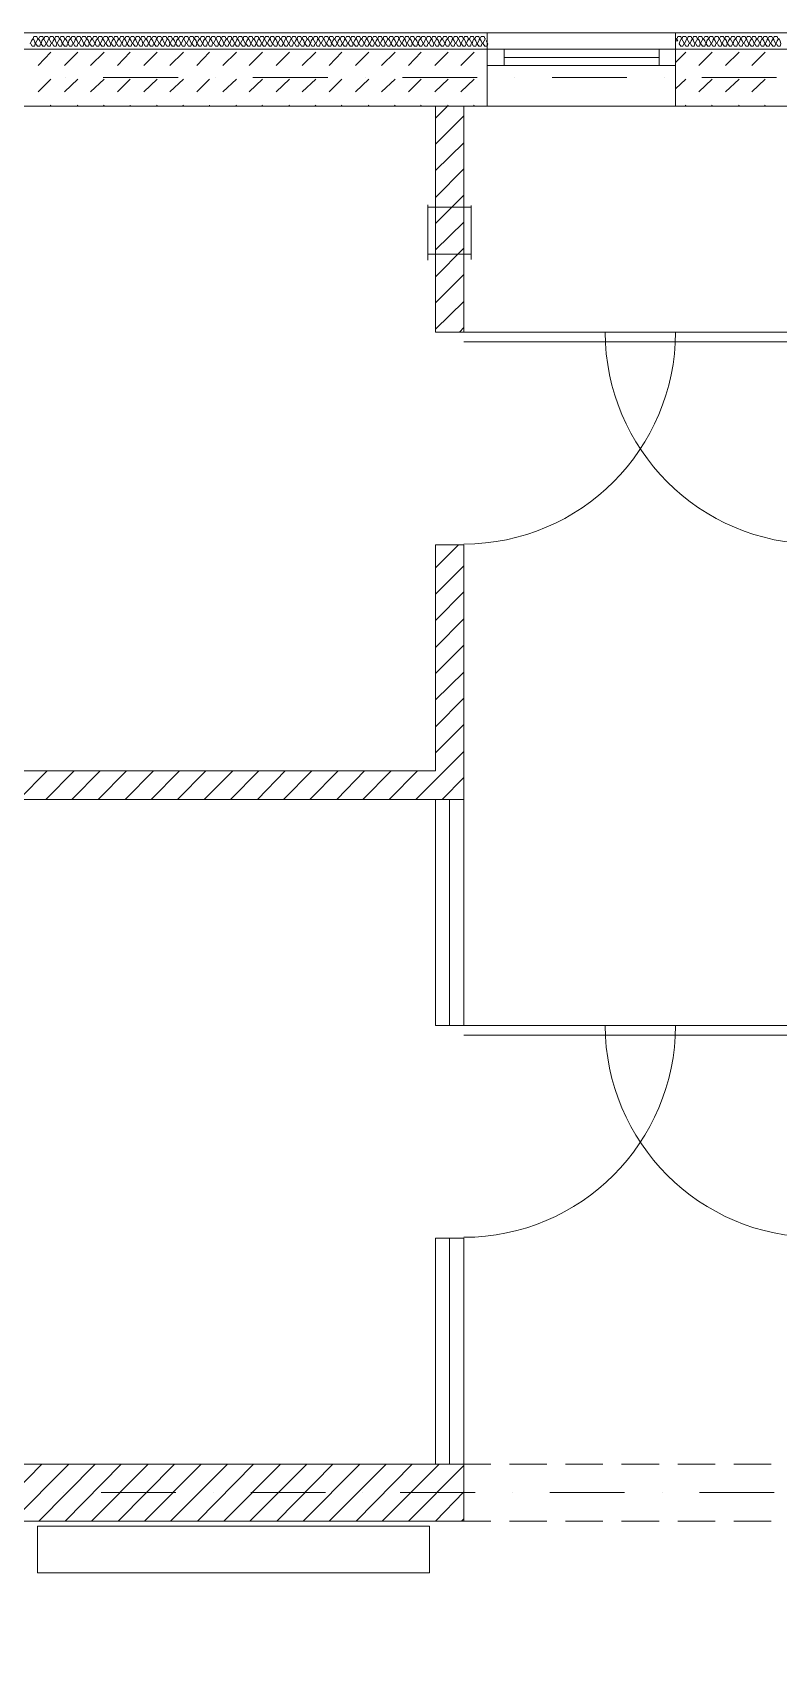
# Model space of a CAD drawing. Header units: millimetres. Extents: x 440 to 72591, y -28954 to 25941.
# Drawn here: x 13611 to 16777, y 14269 to 21198 of the extents above; entities that cross this region are included whole.
import ezdxf

# ---------------------------------------------------------------- set-up
doc = ezdxf.new("R2010")
doc.units = ezdxf.units.MM
doc.layers.add('podkład', color=7, linetype='Continuous')

msp = doc.modelspace()

# ---------------------------------------------------------------- linework, layer by layer
at = {"layer": 'podkład', "color": 7, "lineweight": 5, "transparency": 33554572}
for points in [[(22210.8, 21057.8), (22210.8, 21127.6), (22141, 21127.6), (22141, 21197.5), (4503.3, 21197.5), (4503.3, 13018.4), (4903.3, 13018.4), (4903.3, 7017.5), (10221.6, 7017.5), (10221.6, 7087.4), (11021.8, 7087.4), (11021.8, 7017.5), (11682.2, 7017.5), (11682.2, 7516), (14581, 7516), (14581, 8516.1), (17102.1, 8516.1), (17102.1, 7516), (18410.2, 7516)], [(15612.9, 21127.6), (15539.9, 21127.6), (15539.9, 21197.5)], [(15612.9, 21057.8), (15612.9, 21127.6), (16340, 21127.6), (16340, 21197.5)], [(15612.9, 21092.7), (16270.2, 21092.7)], [(16270.2, 21057.8), (16270.2, 21127.6)], [(15539.9, 21057.8), (16340, 21057.8)], [(15539.9, 20886.3), (16340, 20886.3)], [(15441.5, 19886.2), (16340, 19886.2)], [(16940.1, 19886.2), (16041.6, 19886.2)], [(15441.5, 16946), (16340, 16946)], [(16940.1, 16946), (16041.6, 16946)]]:
    msp.add_lwpolyline(points, dxfattribs=at)
at = {"layer": 'podkład', "color": 4, "lineweight": 5, "transparency": 33554572}
for points in [[(13603.1, 21149.9), (13609.5, 21140.3), (13619, 21140.3), (13622.2, 21149.9), (13619, 21162.6), (13612.6, 21172.1), (13606.3, 21162.6), (13599.9, 21149.9)], [(13631.7, 21172.1), (13628.5, 21181.6), (13615.8, 21181.6), (13612.6, 21172.1)], [(13666.6, 21149.9), (13663.4, 21140.3), (13653.9, 21140.3), (13647.6, 21149.9), (13641.2, 21162.6), (13634.9, 21172.1), (13628.5, 21162.6), (13622.2, 21149.9)], [(13625.3, 21149.9), (13631.7, 21140.3), (13641.2, 21140.3), (13644.4, 21149.9)], [(13647.6, 21149.9), (13650.7, 21162.6), (13657.1, 21172.1), (13653.9, 21181.6), (13641.2, 21181.6), (13638, 21172.1)], [(13657.1, 21172.1), (13663.4, 21162.6), (13669.8, 21149.9), (13676.1, 21140.3), (13685.7, 21140.3), (13688.8, 21149.9)], [(13669.8, 21149.9), (13676.1, 21162.6), (13679.3, 21172.1), (13676.1, 21181.6), (13663.4, 21181.6), (13660.3, 21172.1)], [(13679.3, 21172.1), (13685.7, 21162.6), (13692, 21149.9), (13698.4, 21162.6), (13704.7, 21172.1), (13707.9, 21162.6), (13714.2, 21149.9), (13711.1, 21140.3), (13701.5, 21140.3), (13695.2, 21149.9)], [(13701.5, 21172.1), (13698.4, 21181.6), (13685.7, 21181.6), (13682.5, 21172.1)], [(13723.8, 21172.1), (13720.6, 21181.6), (13707.9, 21181.6), (13704.7, 21172.1)], [(13717.4, 21149.9), (13723.8, 21140.3), (13733.3, 21140.3), (13736.5, 21149.9), (13733.3, 21162.6), (13726.9, 21172.1), (13720.6, 21162.6), (13714.2, 21149.9)], [(13746, 21172.1), (13742.8, 21181.6), (13730.1, 21181.6), (13726.9, 21172.1)], [(13780.9, 21149.9), (13777.7, 21140.3), (13768.2, 21140.3), (13761.9, 21149.9), (13755.5, 21162.6), (13749.2, 21172.1), (13742.8, 21162.6), (13736.5, 21149.9)], [(13739.6, 21149.9), (13746, 21140.3), (13755.5, 21140.3), (13758.7, 21149.9)], [(13761.9, 21149.9), (13765, 21162.6), (13771.4, 21172.1), (13768.2, 21181.6), (13755.5, 21181.6), (13752.3, 21172.1)], [(13771.4, 21172.1), (13777.7, 21162.6), (13784.1, 21149.9), (13790.4, 21140.3), (13800, 21140.3), (13803.1, 21149.9)], [(13784.1, 21149.9), (13790.4, 21162.6), (13793.6, 21172.1), (13790.4, 21181.6), (13777.7, 21181.6), (13774.6, 21172.1)], [(13793.6, 21172.1), (13800, 21162.6), (13806.3, 21149.9), (13812.7, 21162.6), (13819, 21172.1), (13822.2, 21162.6), (13828.5, 21149.9), (13825.4, 21140.3), (13815.8, 21140.3), (13809.5, 21149.9)], [(13815.8, 21172.1), (13812.7, 21181.6), (13800, 21181.6), (13796.8, 21172.1)], [(13838.1, 21172.1), (13834.9, 21181.6), (13822.2, 21181.6), (13819, 21172.1)], [(13831.7, 21149.9), (13838.1, 21140.3), (13847.6, 21140.3), (13850.8, 21149.9), (13847.6, 21162.6), (13841.2, 21172.1), (13834.9, 21162.6), (13828.5, 21149.9)], [(13860.3, 21172.1), (13857.1, 21181.6), (13844.4, 21181.6), (13841.2, 21172.1)], [(13895.2, 21149.9), (13892, 21140.3), (13882.5, 21140.3), (13876.2, 21149.9), (13869.8, 21162.6), (13863.5, 21172.1), (13857.1, 21162.6), (13850.8, 21149.9)], [(13853.9, 21149.9), (13860.3, 21140.3), (13869.8, 21140.3), (13873, 21149.9)], [(13876.2, 21149.9), (13879.3, 21162.6), (13885.7, 21172.1), (13882.5, 21181.6), (13869.8, 21181.6), (13866.6, 21172.1)], [(13885.7, 21172.1), (13892, 21162.6), (13898.4, 21149.9), (13904.7, 21140.3), (13914.3, 21140.3), (13917.4, 21149.9)], [(13898.4, 21149.9), (13904.7, 21162.6), (13907.9, 21172.1), (13904.7, 21181.6), (13892, 21181.6), (13888.9, 21172.1)], [(13907.9, 21172.1), (13914.3, 21162.6), (13920.6, 21149.9), (13927, 21162.6), (13933.3, 21172.1), (13936.5, 21162.6), (13942.8, 21149.9), (13939.7, 21140.3), (13930.1, 21140.3), (13923.8, 21149.9)], [(13930.1, 21172.1), (13927, 21181.6), (13914.3, 21181.6), (13911.1, 21172.1)], [(13952.4, 21172.1), (13949.2, 21181.6), (13936.5, 21181.6), (13933.3, 21172.1)], [(13946, 21149.9), (13952.4, 21140.3), (13961.9, 21140.3), (13965.1, 21149.9), (13961.9, 21162.6), (13955.5, 21172.1), (13949.2, 21162.6), (13942.8, 21149.9)], [(13974.6, 21172.1), (13971.4, 21181.6), (13958.7, 21181.6), (13955.5, 21172.1)], [(14009.5, 21149.9), (14006.3, 21140.3), (13996.8, 21140.3), (13990.5, 21149.9), (13984.1, 21162.6), (13977.8, 21172.1), (13971.4, 21162.6), (13965.1, 21149.9)], [(13968.2, 21149.9), (13974.6, 21140.3), (13984.1, 21140.3), (13987.3, 21149.9)], [(13990.5, 21149.9), (13993.6, 21162.6), (14000, 21172.1), (13996.8, 21181.6), (13984.1, 21181.6), (13980.9, 21172.1)], [(14000, 21172.1), (14006.3, 21162.6), (14012.7, 21149.9), (14019, 21140.3), (14028.6, 21140.3), (14031.7, 21149.9)], [(14012.7, 21149.9), (14019, 21162.6), (14022.2, 21172.1), (14019, 21181.6), (14006.3, 21181.6), (14003.2, 21172.1)], [(14022.2, 21172.1), (14028.6, 21162.6), (14034.9, 21149.9), (14041.3, 21162.6), (14047.6, 21172.1), (14050.8, 21162.6), (14057.1, 21149.9), (14054, 21140.3), (14044.4, 21140.3), (14038.1, 21149.9)], [(14044.4, 21172.1), (14041.3, 21181.6), (14028.6, 21181.6), (14025.4, 21172.1)], [(14066.7, 21172.1), (14063.5, 21181.6), (14050.8, 21181.6), (14047.6, 21172.1)], [(14060.3, 21149.9), (14066.7, 21140.3), (14076.2, 21140.3), (14079.4, 21149.9), (14076.2, 21162.6), (14069.8, 21172.1), (14063.5, 21162.6), (14057.1, 21149.9)], [(14088.9, 21172.1), (14085.7, 21181.6), (14073, 21181.6), (14069.8, 21172.1)], [(14123.8, 21149.9), (14120.7, 21140.3), (14111.1, 21140.3), (14104.8, 21149.9), (14098.4, 21162.6), (14092.1, 21172.1), (14085.7, 21162.6), (14079.4, 21149.9)], [(14082.6, 21149.9), (14088.9, 21140.3), (14098.4, 21140.3), (14101.6, 21149.9)], [(14104.8, 21149.9), (14108, 21162.6), (14114.3, 21172.1), (14111.1, 21181.6), (14098.4, 21181.6), (14095.3, 21172.1)], [(14114.3, 21172.1), (14120.7, 21162.6), (14127, 21149.9), (14133.4, 21140.3), (14142.9, 21140.3), (14146.1, 21149.9)], [(14127, 21149.9), (14133.4, 21162.6), (14136.5, 21172.1), (14133.4, 21181.6), (14120.7, 21181.6), (14117.5, 21172.1)], [(14136.5, 21172.1), (14142.9, 21162.6), (14149.2, 21149.9), (14155.6, 21162.6), (14161.9, 21172.1), (14165.1, 21162.6), (14171.5, 21149.9), (14168.3, 21140.3), (14158.8, 21140.3), (14152.4, 21149.9)], [(14158.8, 21172.1), (14155.6, 21181.6), (14142.9, 21181.6), (14139.7, 21172.1)], [(14181, 21172.1), (14177.8, 21181.6), (14165.1, 21181.6), (14161.9, 21172.1)], [(14174.6, 21149.9), (14181, 21140.3), (14190.5, 21140.3), (14193.7, 21149.9), (14190.5, 21162.6), (14184.2, 21172.1), (14177.8, 21162.6), (14171.5, 21149.9)], [(14203.2, 21172.1), (14200, 21181.6), (14187.3, 21181.6), (14184.2, 21172.1)], [(14238.1, 21149.9), (14235, 21140.3), (14225.4, 21140.3), (14219.1, 21149.9), (14212.7, 21162.6), (14206.4, 21172.1), (14200, 21162.6), (14193.7, 21149.9)], [(14196.9, 21149.9), (14203.2, 21140.3), (14212.7, 21140.3), (14215.9, 21149.9)], [(14219.1, 21149.9), (14222.3, 21162.6), (14228.6, 21172.1), (14225.4, 21181.6), (14212.7, 21181.6), (14209.6, 21172.1)], [(14228.6, 21172.1), (14235, 21162.6), (14241.3, 21149.9), (14247.7, 21140.3), (14257.2, 21140.3), (14260.4, 21149.9)], [(14241.3, 21149.9), (14247.7, 21162.6), (14250.8, 21172.1), (14247.7, 21181.6), (14235, 21181.6), (14231.8, 21172.1)], [(14250.8, 21172.1), (14257.2, 21162.6), (14263.5, 21149.9), (14269.9, 21162.6), (14276.2, 21172.1), (14279.4, 21162.6), (14285.8, 21149.9), (14282.6, 21140.3), (14273.1, 21140.3), (14266.7, 21149.9)], [(14273.1, 21172.1), (14269.9, 21181.6), (14257.2, 21181.6), (14254, 21172.1)], [(14295.3, 21172.1), (14292.1, 21181.6), (14279.4, 21181.6), (14276.2, 21172.1)], [(14288.9, 21149.9), (14295.3, 21140.3), (14304.8, 21140.3), (14308, 21149.9), (14304.8, 21162.6), (14298.5, 21172.1), (14292.1, 21162.6), (14285.8, 21149.9)], [(14317.5, 21172.1), (14314.3, 21181.6), (14301.6, 21181.6), (14298.5, 21172.1)], [(14352.4, 21149.9), (14349.3, 21140.3), (14339.7, 21140.3), (14333.4, 21149.9), (14327, 21162.6), (14320.7, 21172.1), (14314.3, 21162.6), (14308, 21149.9)], [(14311.2, 21149.9), (14317.5, 21140.3), (14327, 21140.3), (14330.2, 21149.9)], [(14333.4, 21149.9), (14336.6, 21162.6), (14342.9, 21172.1), (14339.7, 21181.6), (14327, 21181.6), (14323.9, 21172.1)], [(14342.9, 21172.1), (14349.3, 21162.6), (14355.6, 21149.9), (14362, 21140.3), (14371.5, 21140.3), (14374.7, 21149.9)], [(14355.6, 21149.9), (14362, 21162.6), (14365.1, 21172.1), (14362, 21181.6), (14349.3, 21181.6), (14346.1, 21172.1)], [(14365.1, 21172.1), (14371.5, 21162.6), (14377.8, 21149.9), (14384.2, 21162.6), (14390.5, 21172.1), (14393.7, 21162.6), (14400.1, 21149.9), (14396.9, 21140.3), (14387.4, 21140.3), (14381, 21149.9)], [(14387.4, 21172.1), (14384.2, 21181.6), (14371.5, 21181.6), (14368.3, 21172.1)], [(14409.6, 21172.1), (14406.4, 21181.6), (14393.7, 21181.6), (14390.5, 21172.1)], [(14403.2, 21149.9), (14409.6, 21140.3), (14419.1, 21140.3), (14422.3, 21149.9), (14419.1, 21162.6), (14412.8, 21172.1), (14406.4, 21162.6), (14400.1, 21149.9)], [(14431.8, 21172.1), (14428.6, 21181.6), (14415.9, 21181.6), (14412.8, 21172.1)], [(14466.7, 21149.9), (14463.6, 21140.3), (14454, 21140.3), (14447.7, 21149.9), (14441.3, 21162.6), (14435, 21172.1), (14428.6, 21162.6), (14422.3, 21149.9)], [(14425.5, 21149.9), (14431.8, 21140.3), (14441.3, 21140.3), (14444.5, 21149.9)], [(14447.7, 21149.9), (14450.9, 21162.6), (14457.2, 21172.1), (14454, 21181.6), (14441.3, 21181.6), (14438.2, 21172.1)], [(14457.2, 21172.1), (14463.6, 21162.6), (14469.9, 21149.9), (14476.3, 21140.3), (14485.8, 21140.3), (14489, 21149.9)], [(14469.9, 21149.9), (14476.3, 21162.6), (14479.4, 21172.1), (14476.3, 21181.6), (14463.6, 21181.6), (14460.4, 21172.1)], [(14479.4, 21172.1), (14485.8, 21162.6), (14492.1, 21149.9), (14498.5, 21162.6), (14504.8, 21172.1), (14508, 21162.6), (14514.4, 21149.9), (14511.2, 21140.3), (14501.7, 21140.3), (14495.3, 21149.9)], [(14501.7, 21172.1), (14498.5, 21181.6), (14485.8, 21181.6), (14482.6, 21172.1)], [(14523.9, 21172.1), (14520.7, 21181.6), (14508, 21181.6), (14504.8, 21172.1)], [(14517.5, 21149.9), (14523.9, 21140.3), (14533.4, 21140.3), (14536.6, 21149.9), (14533.4, 21162.6), (14527.1, 21172.1), (14520.7, 21162.6), (14514.4, 21149.9)], [(14546.1, 21172.1), (14542.9, 21181.6), (14530.2, 21181.6), (14527.1, 21172.1)], [(14581, 21149.9), (14577.9, 21140.3), (14568.3, 21140.3), (14562, 21149.9), (14555.6, 21162.6), (14549.3, 21172.1), (14542.9, 21162.6), (14536.6, 21149.9)], [(14539.8, 21149.9), (14546.1, 21140.3), (14555.6, 21140.3), (14558.8, 21149.9)], [(14562, 21149.9), (14565.2, 21162.6), (14571.5, 21172.1), (14568.3, 21181.6), (14555.6, 21181.6), (14552.5, 21172.1)], [(14571.5, 21172.1), (14577.9, 21162.6), (14584.2, 21149.9), (14590.6, 21140.3), (14600.1, 21140.3), (14603.3, 21149.9)], [(14584.2, 21149.9), (14590.6, 21162.6), (14593.7, 21172.1), (14590.6, 21181.6), (14577.9, 21181.6), (14574.7, 21172.1)], [(14593.7, 21172.1), (14600.1, 21162.6), (14606.4, 21149.9), (14612.8, 21162.6), (14619.1, 21172.1), (14622.3, 21162.6), (14628.7, 21149.9), (14625.5, 21140.3), (14616, 21140.3), (14609.6, 21149.9)], [(14616, 21172.1), (14612.8, 21181.6), (14600.1, 21181.6), (14596.9, 21172.1)], [(14638.2, 21172.1), (14635, 21181.6), (14622.3, 21181.6), (14619.1, 21172.1)], [(14631.8, 21149.9), (14638.2, 21140.3), (14647.7, 21140.3), (14650.9, 21149.9), (14647.7, 21162.6), (14641.4, 21172.1), (14635, 21162.6), (14628.7, 21149.9)], [(14660.4, 21172.1), (14657.2, 21181.6), (14644.5, 21181.6), (14641.4, 21172.1)], [(14695.3, 21149.9), (14692.2, 21140.3), (14682.6, 21140.3), (14676.3, 21149.9), (14669.9, 21162.6), (14663.6, 21172.1), (14657.2, 21162.6), (14650.9, 21149.9)], [(14654.1, 21149.9), (14660.4, 21140.3), (14669.9, 21140.3), (14673.1, 21149.9)], [(14676.3, 21149.9), (14679.5, 21162.6), (14685.8, 21172.1), (14682.6, 21181.6), (14669.9, 21181.6), (14666.8, 21172.1)], [(14685.8, 21172.1), (14692.2, 21162.6), (14698.5, 21149.9), (14704.9, 21140.3), (14714.4, 21140.3), (14717.6, 21149.9)], [(14698.5, 21149.9), (14704.9, 21162.6), (14708, 21172.1), (14704.9, 21181.6), (14692.2, 21181.6), (14689, 21172.1)], [(14708, 21172.1), (14714.4, 21162.6), (14720.7, 21149.9), (14727.1, 21162.6), (14733.4, 21172.1), (14736.6, 21162.6), (14743, 21149.9), (14739.8, 21140.3), (14730.3, 21140.3), (14723.9, 21149.9)], [(14730.3, 21172.1), (14727.1, 21181.6), (14714.4, 21181.6), (14711.2, 21172.1)], [(14752.5, 21172.1), (14749.3, 21181.6), (14736.6, 21181.6), (14733.4, 21172.1)], [(14746.1, 21149.9), (14752.5, 21140.3), (14762, 21140.3), (14765.2, 21149.9), (14762, 21162.6), (14755.7, 21172.1), (14749.3, 21162.6), (14743, 21149.9)], [(14774.7, 21172.1), (14771.5, 21181.6), (14758.8, 21181.6), (14755.7, 21172.1)], [(14809.6, 21149.9), (14806.5, 21140.3), (14796.9, 21140.3), (14790.6, 21149.9), (14784.2, 21162.6), (14777.9, 21172.1), (14771.5, 21162.6), (14765.2, 21149.9)], [(14768.4, 21149.9), (14774.7, 21140.3), (14784.2, 21140.3), (14787.4, 21149.9)], [(14790.6, 21149.9), (14793.8, 21162.6), (14800.1, 21172.1), (14796.9, 21181.6), (14784.2, 21181.6), (14781.1, 21172.1)], [(14800.1, 21172.1), (14806.5, 21162.6), (14812.8, 21149.9), (14819.2, 21140.3), (14828.7, 21140.3), (14831.9, 21149.9)], [(14812.8, 21149.9), (14819.2, 21162.6), (14822.3, 21172.1), (14819.2, 21181.6), (14806.5, 21181.6), (14803.3, 21172.1)], [(14822.3, 21172.1), (14828.7, 21162.6), (14835, 21149.9), (14841.4, 21162.6), (14847.8, 21172.1), (14850.9, 21162.6), (14857.3, 21149.9), (14854.1, 21140.3), (14844.6, 21140.3), (14838.2, 21149.9)], [(14844.6, 21172.1), (14841.4, 21181.6), (14828.7, 21181.6), (14825.5, 21172.1)], [(14866.8, 21172.1), (14863.6, 21181.6), (14850.9, 21181.6), (14847.8, 21172.1)], [(14860.5, 21149.9), (14866.8, 21140.3), (14876.3, 21140.3), (14879.5, 21149.9), (14876.3, 21162.6), (14870, 21172.1), (14863.6, 21162.6), (14857.3, 21149.9)], [(14889, 21172.1), (14885.9, 21181.6), (14873.2, 21181.6), (14870, 21172.1)], [(14924, 21149.9), (14920.8, 21140.3), (14911.3, 21140.3), (14904.9, 21149.9), (14898.6, 21162.6), (14892.2, 21172.1), (14885.9, 21162.6), (14879.5, 21149.9)], [(14882.7, 21149.9), (14889, 21140.3), (14898.6, 21140.3), (14901.7, 21149.9)], [(14904.9, 21149.9), (14908.1, 21162.6), (14914.4, 21172.1), (14911.3, 21181.6), (14898.6, 21181.6), (14895.4, 21172.1)], [(14914.4, 21172.1), (14920.8, 21162.6), (14927.1, 21149.9), (14933.5, 21140.3), (14943, 21140.3), (14946.2, 21149.9)], [(14927.1, 21149.9), (14933.5, 21162.6), (14936.7, 21172.1), (14933.5, 21181.6), (14920.8, 21181.6), (14917.6, 21172.1)], [(14936.7, 21172.1), (14943, 21162.6), (14949.4, 21149.9), (14955.7, 21162.6), (14962.1, 21172.1), (14965.2, 21162.6), (14971.6, 21149.9), (14968.4, 21140.3), (14958.9, 21140.3), (14952.5, 21149.9)], [(14958.9, 21172.1), (14955.7, 21181.6), (14943, 21181.6), (14939.8, 21172.1)], [(14981.1, 21172.1), (14977.9, 21181.6), (14965.2, 21181.6), (14962.1, 21172.1)], [(14974.8, 21149.9), (14981.1, 21140.3), (14990.6, 21140.3), (14993.8, 21149.9), (14990.6, 21162.6), (14984.3, 21172.1), (14977.9, 21162.6), (14971.6, 21149.9)], [(15003.3, 21172.1), (15000.2, 21181.6), (14987.5, 21181.6), (14984.3, 21172.1)], [(15038.3, 21149.9), (15035.1, 21140.3), (15025.6, 21140.3), (15019.2, 21149.9), (15012.9, 21162.6), (15006.5, 21172.1), (15000.2, 21162.6), (14993.8, 21149.9)], [(14997, 21149.9), (15003.3, 21140.3), (15012.9, 21140.3), (15016, 21149.9)], [(15019.2, 21149.9), (15022.4, 21162.6), (15028.7, 21172.1), (15025.6, 21181.6), (15012.9, 21181.6), (15009.7, 21172.1)], [(15028.7, 21172.1), (15035.1, 21162.6), (15041.4, 21149.9), (15047.8, 21140.3), (15057.3, 21140.3), (15060.5, 21149.9)], [(15041.4, 21149.9), (15047.8, 21162.6), (15051, 21172.1), (15047.8, 21181.6), (15035.1, 21181.6), (15031.9, 21172.1)], [(15051, 21172.1), (15057.3, 21162.6), (15063.7, 21149.9), (15070, 21162.6), (15076.4, 21172.1), (15079.5, 21162.6), (15085.9, 21149.9), (15082.7, 21140.3), (15073.2, 21140.3), (15066.8, 21149.9)], [(15073.2, 21172.1), (15070, 21181.6), (15057.3, 21181.6), (15054.1, 21172.1)], [(15095.4, 21172.1), (15092.2, 21181.6), (15079.5, 21181.6), (15076.4, 21172.1)], [(15089.1, 21149.9), (15095.4, 21140.3), (15104.9, 21140.3), (15108.1, 21149.9), (15104.9, 21162.6), (15098.6, 21172.1), (15092.2, 21162.6), (15085.9, 21149.9)], [(15117.6, 21172.1), (15114.5, 21181.6), (15101.8, 21181.6), (15098.6, 21172.1)], [(15152.6, 21149.9), (15149.4, 21140.3), (15139.9, 21140.3), (15133.5, 21149.9), (15127.2, 21162.6), (15120.8, 21172.1), (15114.5, 21162.6), (15108.1, 21149.9)], [(15111.3, 21149.9), (15117.6, 21140.3), (15127.2, 21140.3), (15130.3, 21149.9)], [(15133.5, 21149.9), (15136.7, 21162.6), (15143, 21172.1), (15139.9, 21181.6), (15127.2, 21181.6), (15124, 21172.1)], [(15143, 21172.1), (15149.4, 21162.6), (15155.7, 21149.9), (15162.1, 21140.3), (15171.6, 21140.3), (15174.8, 21149.9)], [(15155.7, 21149.9), (15162.1, 21162.6), (15165.3, 21172.1), (15162.1, 21181.6), (15149.4, 21181.6), (15146.2, 21172.1)], [(15165.3, 21172.1), (15171.6, 21162.6), (15178, 21149.9), (15184.3, 21162.6), (15190.7, 21172.1), (15193.8, 21162.6), (15200.2, 21149.9), (15197, 21140.3), (15187.5, 21140.3), (15181.1, 21149.9)], [(15187.5, 21172.1), (15184.3, 21181.6), (15171.6, 21181.6), (15168.4, 21172.1)], [(15209.7, 21172.1), (15206.5, 21181.6), (15193.8, 21181.6), (15190.7, 21172.1)], [(15203.4, 21149.9), (15209.7, 21140.3), (15219.2, 21140.3), (15222.4, 21149.9), (15219.2, 21162.6), (15212.9, 21172.1), (15206.5, 21162.6), (15200.2, 21149.9)], [(15231.9, 21172.1), (15228.8, 21181.6), (15216.1, 21181.6), (15212.9, 21172.1)], [(15266.9, 21149.9), (15263.7, 21140.3), (15254.2, 21140.3), (15247.8, 21149.9), (15241.5, 21162.6), (15235.1, 21172.1), (15228.8, 21162.6), (15222.4, 21149.9)], [(15225.6, 21149.9), (15231.9, 21140.3), (15241.5, 21140.3), (15244.6, 21149.9)], [(15247.8, 21149.9), (15251, 21162.6), (15257.3, 21172.1), (15254.2, 21181.6), (15241.5, 21181.6), (15238.3, 21172.1)], [(15257.3, 21172.1), (15263.7, 21162.6), (15270, 21149.9), (15276.4, 21140.3), (15285.9, 21140.3), (15289.1, 21149.9)], [(15270, 21149.9), (15276.4, 21162.6), (15279.6, 21172.1), (15276.4, 21181.6), (15263.7, 21181.6), (15260.5, 21172.1)], [(15279.6, 21172.1), (15285.9, 21162.6), (15292.3, 21149.9), (15298.6, 21162.6), (15305, 21172.1), (15308.1, 21162.6), (15314.5, 21149.9), (15311.3, 21140.3), (15301.8, 21140.3), (15295.4, 21149.9)], [(15301.8, 21172.1), (15298.6, 21181.6), (15285.9, 21181.6), (15282.7, 21172.1)], [(15324, 21172.1), (15320.8, 21181.6), (15308.1, 21181.6), (15305, 21172.1)], [(15317.7, 21149.9), (15324, 21140.3), (15333.5, 21140.3), (15336.7, 21149.9), (15333.5, 21162.6), (15327.2, 21172.1), (15320.8, 21162.6), (15314.5, 21149.9)], [(15346.2, 21172.1), (15343.1, 21181.6), (15330.4, 21181.6), (15327.2, 21172.1)], [(15381.2, 21149.9), (15378, 21140.3), (15368.5, 21140.3), (15362.1, 21149.9), (15355.8, 21162.6), (15349.4, 21172.1), (15343.1, 21162.6), (15336.7, 21149.9)], [(15339.9, 21149.9), (15346.2, 21140.3), (15355.8, 21140.3), (15358.9, 21149.9)], [(15362.1, 21149.9), (15365.3, 21162.6), (15371.6, 21172.1), (15368.5, 21181.6), (15355.8, 21181.6), (15352.6, 21172.1)], [(15371.6, 21172.1), (15378, 21162.6), (15384.3, 21149.9), (15390.7, 21140.3), (15400.2, 21140.3), (15403.4, 21149.9)], [(15384.3, 21149.9), (15390.7, 21162.6), (15393.9, 21172.1), (15390.7, 21181.6), (15378, 21181.6), (15374.8, 21172.1)], [(15393.9, 21172.1), (15400.2, 21162.6), (15406.6, 21149.9), (15412.9, 21162.6), (15419.3, 21172.1), (15422.4, 21162.6), (15428.8, 21149.9), (15425.6, 21140.3), (15416.1, 21140.3), (15409.7, 21149.9)], [(15416.1, 21172.1), (15412.9, 21181.6), (15400.2, 21181.6), (15397, 21172.1)], [(15438.3, 21172.1), (15435.1, 21181.6), (15422.4, 21181.6), (15419.3, 21172.1)], [(15432, 21149.9), (15438.3, 21140.3), (15447.8, 21140.3), (15451, 21149.9), (15447.8, 21162.6), (15441.5, 21172.1), (15435.1, 21162.6), (15428.8, 21149.9)], [(15460.5, 21172.1), (15457.4, 21181.6), (15444.7, 21181.6), (15441.5, 21172.1)], [(15495.5, 21149.9), (15492.3, 21140.3), (15482.8, 21140.3), (15476.4, 21149.9), (15470.1, 21162.6), (15463.7, 21172.1), (15457.4, 21162.6), (15451, 21149.9)], [(15454.2, 21149.9), (15460.5, 21140.3), (15470.1, 21140.3), (15473.2, 21149.9)], [(15476.4, 21149.9), (15479.6, 21162.6), (15485.9, 21172.1), (15482.8, 21181.6), (15470.1, 21181.6), (15466.9, 21172.1)], [(15485.9, 21172.1), (15492.3, 21162.6), (15498.6, 21149.9), (15505, 21140.3), (15514.5, 21140.3), (15517.7, 21149.9)], [(15498.6, 21149.9), (15505, 21162.6), (15508.2, 21172.1), (15505, 21181.6), (15492.3, 21181.6), (15489.1, 21172.1)], [(15508.2, 21172.1), (15514.5, 21162.6), (15520.9, 21149.9), (15527.2, 21162.6), (15533.6, 21172.1)], [(15530.4, 21172.1), (15527.2, 21181.6), (15514.5, 21181.6), (15511.3, 21172.1)], [(15539.9, 21162.6), (15536.7, 21162.6), (15543.1, 21149.9), (15539.9, 21140.3), (15530.4, 21140.3), (15524, 21149.9)], [(16340, 21162.6), (16349.6, 21162.6), (16343.2, 21172.1)], [(16375, 21149.9), (16371.8, 21140.3), (16362.3, 21140.3), (16355.9, 21149.9), (16359.1, 21162.6), (16365.4, 21172.1), (16362.3, 21181.6), (16349.6, 21181.6), (16346.4, 21172.1)], [(16365.4, 21172.1), (16371.8, 21162.6), (16378.1, 21149.9), (16384.5, 21140.3), (16394, 21140.3), (16397.2, 21149.9)], [(16378.1, 21149.9), (16384.5, 21162.6), (16387.7, 21172.1), (16384.5, 21181.6), (16371.8, 21181.6), (16368.6, 21172.1)], [(16387.7, 21172.1), (16394, 21162.6), (16400.4, 21149.9), (16406.7, 21162.6), (16413.1, 21172.1), (16416.2, 21162.6), (16422.6, 21149.9), (16419.4, 21140.3), (16409.9, 21140.3), (16403.5, 21149.9)], [(16409.9, 21172.1), (16406.7, 21181.6), (16394, 21181.6), (16390.8, 21172.1)], [(16432.1, 21172.1), (16428.9, 21181.6), (16416.2, 21181.6), (16413.1, 21172.1)], [(16425.8, 21149.9), (16432.1, 21140.3), (16441.7, 21140.3), (16444.8, 21149.9), (16441.7, 21162.6), (16435.3, 21172.1), (16428.9, 21162.6), (16422.6, 21149.9)], [(16454.4, 21172.1), (16451.2, 21181.6), (16438.5, 21181.6), (16435.3, 21172.1)], [(16489.3, 21149.9), (16486.1, 21140.3), (16476.6, 21140.3), (16470.2, 21149.9), (16463.9, 21162.6), (16457.5, 21172.1), (16451.2, 21162.6), (16444.8, 21149.9)], [(16448, 21149.9), (16454.4, 21140.3), (16463.9, 21140.3), (16467.1, 21149.9)], [(16470.2, 21149.9), (16473.4, 21162.6), (16479.8, 21172.1), (16476.6, 21181.6), (16463.9, 21181.6), (16460.7, 21172.1)], [(16479.8, 21172.1), (16486.1, 21162.6), (16492.5, 21149.9), (16498.8, 21140.3), (16508.3, 21140.3), (16511.5, 21149.9)], [(16492.5, 21149.9), (16498.8, 21162.6), (16502, 21172.1), (16498.8, 21181.6), (16486.1, 21181.6), (16482.9, 21172.1)], [(16502, 21172.1), (16508.3, 21162.6), (16514.7, 21149.9), (16521, 21162.6), (16527.4, 21172.1), (16530.6, 21162.6), (16536.9, 21149.9), (16533.7, 21140.3), (16524.2, 21140.3), (16517.9, 21149.9)], [(16524.2, 21172.1), (16521, 21181.6), (16508.3, 21181.6), (16505.2, 21172.1)], [(16546.4, 21172.1), (16543.3, 21181.6), (16530.6, 21181.6), (16527.4, 21172.1)], [(16540.1, 21149.9), (16546.4, 21140.3), (16556, 21140.3), (16559.1, 21149.9), (16556, 21162.6), (16549.6, 21172.1), (16543.3, 21162.6), (16536.9, 21149.9)], [(16568.7, 21172.1), (16565.5, 21181.6), (16552.8, 21181.6), (16549.6, 21172.1)], [(16603.6, 21149.9), (16600.4, 21140.3), (16590.9, 21140.3), (16584.5, 21149.9), (16578.2, 21162.6), (16571.8, 21172.1), (16565.5, 21162.6), (16559.1, 21149.9)], [(16562.3, 21149.9), (16568.7, 21140.3), (16578.2, 21140.3), (16581.4, 21149.9)], [(16584.5, 21149.9), (16587.7, 21162.6), (16594.1, 21172.1), (16590.9, 21181.6), (16578.2, 21181.6), (16575, 21172.1)], [(16594.1, 21172.1), (16600.4, 21162.6), (16606.8, 21149.9), (16613.1, 21140.3), (16622.6, 21140.3), (16625.8, 21149.9)], [(16606.8, 21149.9), (16613.1, 21162.6), (16616.3, 21172.1), (16613.1, 21181.6), (16600.4, 21181.6), (16597.2, 21172.1)], [(16616.3, 21172.1), (16622.6, 21162.6), (16629, 21149.9), (16635.3, 21162.6), (16641.7, 21172.1), (16644.9, 21162.6), (16651.2, 21149.9), (16648, 21140.3), (16638.5, 21140.3), (16632.2, 21149.9)], [(16638.5, 21172.1), (16635.3, 21181.6), (16622.6, 21181.6), (16619.5, 21172.1)], [(16660.7, 21172.1), (16657.6, 21181.6), (16644.9, 21181.6), (16641.7, 21172.1)], [(16654.4, 21149.9), (16660.7, 21140.3), (16670.3, 21140.3), (16673.4, 21149.9), (16670.3, 21162.6), (16663.9, 21172.1), (16657.6, 21162.6), (16651.2, 21149.9)], [(16683, 21172.1), (16679.8, 21181.6), (16667.1, 21181.6), (16663.9, 21172.1)], [(16717.9, 21149.9), (16714.7, 21140.3), (16705.2, 21140.3), (16698.8, 21149.9), (16692.5, 21162.6), (16686.1, 21172.1), (16679.8, 21162.6), (16673.4, 21149.9)], [(16676.6, 21149.9), (16683, 21140.3), (16692.5, 21140.3), (16695.7, 21149.9)], [(16698.8, 21149.9), (16702, 21162.6), (16708.4, 21172.1), (16705.2, 21181.6), (16692.5, 21181.6), (16689.3, 21172.1)], [(16708.4, 21172.1), (16714.7, 21162.6), (16721.1, 21149.9), (16727.4, 21140.3), (16736.9, 21140.3), (16740.1, 21149.9)], [(16721.1, 21149.9), (16727.4, 21162.6), (16730.6, 21172.1), (16727.4, 21181.6), (16714.7, 21181.6), (16711.5, 21172.1)], [(16730.6, 21172.1), (16736.9, 21162.6), (16743.3, 21149.9), (16749.6, 21162.6), (16756, 21172.1), (16759.2, 21162.6), (16765.5, 21149.9), (16762.3, 21140.3), (16752.8, 21140.3), (16746.5, 21149.9)], [(16752.8, 21172.1), (16749.6, 21181.6), (16736.9, 21181.6), (16733.8, 21172.1)], [(16775, 21172.1), (16771.9, 21181.6), (16759.2, 21181.6), (16756, 21172.1)], [(16768.7, 21149.9), (16775, 21140.3), (16784.6, 21140.3), (16787.7, 21149.9), (16784.6, 21162.6), (16778.2, 21172.1), (16771.9, 21162.6), (16765.5, 21149.9)], [(15289.1, 20467.2), (15289.1, 20232.3)], [(15289.1, 20457.7), (15473.2, 20457.7)], [(15473.2, 20464.1), (15473.2, 20235.4)], [(15289.1, 20257.7), (15473.2, 20257.7)], [(15555.8, 15126.7), (15441.5, 15126.7)], [(15793.9, 15126.7), (15635.2, 15126.7)], [(16032.1, 15126.7), (15873.3, 15126.7)], [(16270.2, 15126.7), (16111.4, 15126.7)], [(16508.3, 15126.7), (16349.6, 15126.7)], [(16746.5, 15126.7), (16587.7, 15126.7)], [(15441.5, 14885.4), (15555.8, 14885.4)], [(15635.2, 14885.4), (15793.9, 14885.4)], [(15873.3, 14885.4), (16032.1, 14885.4)], [(16111.4, 14885.4), (16270.2, 14885.4)], [(16349.6, 14885.4), (16508.3, 14885.4)], [(16587.7, 14885.4), (16746.5, 14885.4)]]:
    msp.add_lwpolyline(points, dxfattribs=at)
at = {"layer": 'podkład', "color": 1, "lineweight": 5, "transparency": 33554572}
for points in [[(15320.8, 15126.7), (15320.8, 16085.6), (15441.5, 16085.6), (15441.5, 14885.4), (8611.9, 14885.4), (8611.9, 14555.2), (8370.5, 14555.2), (8370.5, 14885.4), (4811.3, 14885.4), (4811.3, 14507.6), (4573.1, 14507.6), (4573.1, 21127.6), (15612.9, 21127.6)], [(15539.9, 21127.6), (15539.9, 20886.3), (12710.9, 20886.3), (12710.9, 15126.7), (15441.5, 15126.7)], [(22029.8, 15126.7), (19912, 15126.7), (19912, 16406.3), (20232.7, 16406.3), (20232.7, 16847.6), (19912, 16847.6), (19912, 20886.3), (22141, 20886.3), (22141, 21127.6), (16340, 21127.6), (16340, 20886.3), (19670.7, 20886.3), (19670.7, 16847.6), (19350, 16847.6), (19350, 16406.3), (19670.7, 16406.3), (19670.7, 15126.7), (16940.1, 15126.7)], [(15320.8, 20886.3), (15320.8, 19927.5), (15441.5, 19927.5), (15441.5, 20886.3)], [(12710.9, 18066.9), (15320.8, 18066.9), (15320.8, 19025.7), (15441.5, 19025.7), (15441.5, 16987.3), (15320.8, 16987.3), (15320.8, 17946.2)], [(12710.9, 17946.2), (15441.5, 17946.2)]]:
    msp.add_lwpolyline(points, dxfattribs=at)
at = {"layer": 'podkład', "color": 8, "lineweight": 5, "true_color": 0x808080, "transparency": 33554572}
for points in [[(13634.9, 21057.8), (13688.8, 21114.9)], [(13746, 21057.8), (13803.1, 21114.9)], [(13857.1, 21057.8), (13914.3, 21114.9)], [(13971.4, 21057.8), (14025.4, 21114.9)], [(14082.6, 21057.8), (14139.7, 21114.9)], [(14193.7, 21057.8), (14250.8, 21114.9)], [(14308, 21057.8), (14362, 21114.9)], [(14419.1, 21057.8), (14476.3, 21114.9)], [(14530.2, 21057.8), (14587.4, 21114.9)], [(14644.5, 21057.8), (14701.7, 21114.9)], [(14755.7, 21057.8), (14812.8, 21114.9)], [(14870, 21057.8), (14924, 21114.9)], [(14981.1, 21057.8), (15038.3, 21114.9)], [(15092.2, 21057.8), (15149.4, 21114.9)], [(15206.5, 21057.8), (15260.5, 21114.9)], [(15317.7, 21057.8), (15374.8, 21114.9)], [(15428.8, 21057.8), (15485.9, 21114.9)], [(16340, 21070.5), (16384.5, 21114.9)], [(16438.5, 21057.8), (16495.6, 21114.9)], [(16552.8, 21057.8), (16609.9, 21114.9)], [(16663.9, 21057.8), (16721.1, 21114.9)], [(13634.9, 20946.7), (13688.8, 21000.6)], [(13746, 20946.7), (13803.1, 21000.6)], [(13857.1, 20946.7), (13914.3, 21000.6)], [(13971.4, 20946.7), (14025.4, 21000.6)], [(14082.6, 20946.7), (14139.7, 21000.6)], [(14193.7, 20946.7), (14250.8, 21000.6)], [(14308, 20946.7), (14362, 21000.6)], [(14419.1, 20946.7), (14476.3, 21000.6)], [(14530.2, 20946.7), (14587.4, 21000.6)], [(14644.5, 20946.7), (14701.7, 21000.6)], [(14755.7, 20946.7), (14812.8, 21000.6)], [(14870, 20946.7), (14924, 21000.6)], [(14981.1, 20946.7), (15038.3, 21000.6)], [(15092.2, 20946.7), (15149.4, 21000.6)], [(15206.5, 20946.7), (15260.5, 21000.6)], [(15317.7, 20946.7), (15374.8, 21000.6)], [(15428.8, 20946.7), (15485.9, 21000.6)], [(16340, 20959.4), (16384.5, 21000.6)], [(16438.5, 20946.7), (16495.6, 21000.6)], [(16552.8, 20946.7), (16609.9, 21000.6)], [(16663.9, 20946.7), (16721.1, 21000.6)], [(13685.7, 20886.3), (13688.8, 20889.5)], [(13800, 20886.3), (13803.1, 20889.5)], [(13911.1, 20886.3), (13914.3, 20889.5)], [(14025.4, 20886.3), (14025.4, 20889.5)], [(14136.5, 20886.3), (14139.7, 20889.5)], [(14247.7, 20886.3), (14250.8, 20889.5)], [(14362, 20886.3), (14362, 20889.5)], [(14473.1, 20886.3), (14476.3, 20889.5)], [(14584.2, 20886.3), (14587.4, 20889.5)], [(14698.5, 20886.3), (14701.7, 20889.5)], [(14809.6, 20886.3), (14812.8, 20889.5)], [(14920.8, 20886.3), (14924, 20889.5)], [(15035.1, 20886.3), (15038.3, 20889.5)], [(15146.2, 20886.3), (15149.4, 20889.5)], [(15257.3, 20886.3), (15260.5, 20889.5)], [(15320.8, 20835.5), (15371.6, 20886.3), (15374.8, 20889.5)], [(15482.8, 20886.3), (15485.9, 20889.5)], [(16381.3, 20886.3), (16384.5, 20889.5)], [(16492.5, 20886.3), (16495.6, 20889.5)], [(16606.8, 20886.3), (16609.9, 20889.5)], [(16717.9, 20886.3), (16721.1, 20889.5)], [(15320.8, 20724.4), (15441.5, 20845.1)], [(15320.8, 20613.3), (15441.5, 20730.8)], [(15320.8, 20499), (15441.5, 20619.6)], [(15320.8, 20387.9), (15441.5, 20508.5)], [(15320.8, 20276.7), (15441.5, 20394.2)], [(15320.8, 20162.4), (15441.5, 20283.1)], [(15320.8, 20051.3), (15441.5, 20171.9)], [(15320.8, 19940.2), (15441.5, 20057.6)], [(15422.4, 19927.5), (15441.5, 19946.5)], [(15320.8, 18927.3), (15419.3, 19025.7)], [(15320.8, 18816.2), (15441.5, 18936.8)], [(15320.8, 18705), (15441.5, 18825.7)], [(15320.8, 18590.7), (15441.5, 18711.4)], [(15320.8, 18479.6), (15441.5, 18600.3)], [(15320.8, 18368.5), (15441.5, 18486)], [(15320.8, 18254.2), (15441.5, 18374.8)], [(15320.8, 18143.1), (15441.5, 18263.7)], [(15238.3, 17946.2), (15441.5, 18149.4)], [(13552.3, 17946.2), (13673, 18066.9)], [(13666.6, 17946.2), (13787.3, 18066.9)], [(13777.7, 17946.2), (13898.4, 18066.9)], [(13888.9, 17946.2), (14009.5, 18066.9)], [(14003.2, 17946.2), (14123.8, 18066.9)], [(14114.3, 17946.2), (14235, 18066.9)], [(14225.4, 17946.2), (14346.1, 18066.9)], [(14339.7, 17946.2), (14460.4, 18066.9)], [(14450.9, 17946.2), (14571.5, 18066.9)], [(14565.2, 17946.2), (14682.6, 18066.9)], [(14676.3, 17946.2), (14796.9, 18066.9)], [(14787.4, 17946.2), (14908.1, 18066.9)], [(14901.7, 17946.2), (15019.2, 18066.9)], [(15012.9, 17946.2), (15133.5, 18066.9)], [(15124, 17946.2), (15244.6, 18066.9)], [(15349.4, 17946.2), (15441.5, 18038.3)], [(15381.2, 16987.3), (15381.2, 17946.2)], [(15381.2, 15126.7), (15381.2, 16085.6)], [(13412.6, 14885.4), (13650.7, 15126.7)], [(13523.7, 14885.4), (13765, 15126.7)], [(13638, 14885.4), (13876.2, 15126.7)], [(13749.2, 14885.4), (13987.3, 15126.7)], [(13860.3, 14885.4), (14101.6, 15126.7)], [(13974.6, 14885.4), (14212.7, 15126.7)], [(14085.7, 14885.4), (14327, 15126.7)], [(14196.9, 14885.4), (14438.2, 15126.7)], [(14311.2, 14885.4), (14549.3, 15126.7)], [(14422.3, 14885.4), (14663.6, 15126.7)], [(14533.4, 14885.4), (14774.7, 15126.7)], [(14647.7, 14885.4), (14885.9, 15126.7)], [(14758.8, 14885.4), (15000.2, 15126.7)], [(14870, 14885.4), (15111.3, 15126.7)], [(14984.3, 14885.4), (15222.4, 15126.7)], [(15095.4, 14885.4), (15336.7, 15126.7)], [(15206.5, 14885.4), (15441.5, 15120.4)], [(15320.8, 14885.4), (15441.5, 15009.2)], [(15432, 14885.4), (15441.5, 14894.9)]]:
    msp.add_lwpolyline(points, dxfattribs=at)
at = {"layer": 'podkład', "color": 6, "lineweight": 5, "transparency": 33554572}
for points in [[(13752.3, 21007), (13752.3, 21007)], [(13911.1, 21007), (14228.6, 21007)], [(14387.4, 21007), (14387.4, 21007)], [(14546.1, 21007), (14863.6, 21007)], [(15022.4, 21007), (15022.4, 21007)], [(15181.1, 21007), (15498.6, 21007)], [(15657.4, 21007), (15657.4, 21007)], [(15816.2, 21007), (16133.7, 21007)], [(16292.4, 21007), (16292.4, 21007)], [(16451.2, 21007), (16768.7, 21007)], [(13742.8, 15006.1), (13742.8, 15006.1)], [(13901.6, 15006.1), (14219.1, 15006.1)], [(14377.8, 15006.1), (14377.8, 15006.1)], [(14536.6, 15006.1), (14854.1, 15006.1)], [(15012.9, 15006.1), (15012.9, 15006.1)], [(15171.6, 15006.1), (15489.1, 15006.1)], [(15647.9, 15006.1), (15647.9, 15006.1)], [(15806.6, 15006.1), (16124.1, 15006.1)], [(16282.9, 15006.1), (16282.9, 15006.1)], [(16441.7, 15006.1), (16759.2, 15006.1)]]:
    msp.add_lwpolyline(points, dxfattribs=at)
at = {"layer": 'podkład', "color": 7, "lineweight": 5, "transparency": 33554572}
for points in [[(15441.5, 19927.5), (16340, 19927.5, -0.413427), (15441.5, 19028.9)], [(16940.1, 19927.5), (16041.6, 19927.5, 0.413427), (16940.1, 19028.9)], [(15441.5, 16987.3), (16340, 16987.3, -0.413427), (15441.5, 16088.8)], [(16940.1, 16987.3), (16041.6, 16987.3, 0.413427), (16940.1, 16088.8)]]:
    msp.add_lwpolyline(points, format="xyb", dxfattribs=at)
at = {"layer": 'podkład', "lineweight": 5, "transparency": 33554572}
msp.add_lwpolyline([(13631.7, 14863.2), (15295.4, 14863.2), (15295.4, 14666.3), (13631.7, 14666.3)], close=True, dxfattribs=at)

doc.saveas('drawing.dxf')
